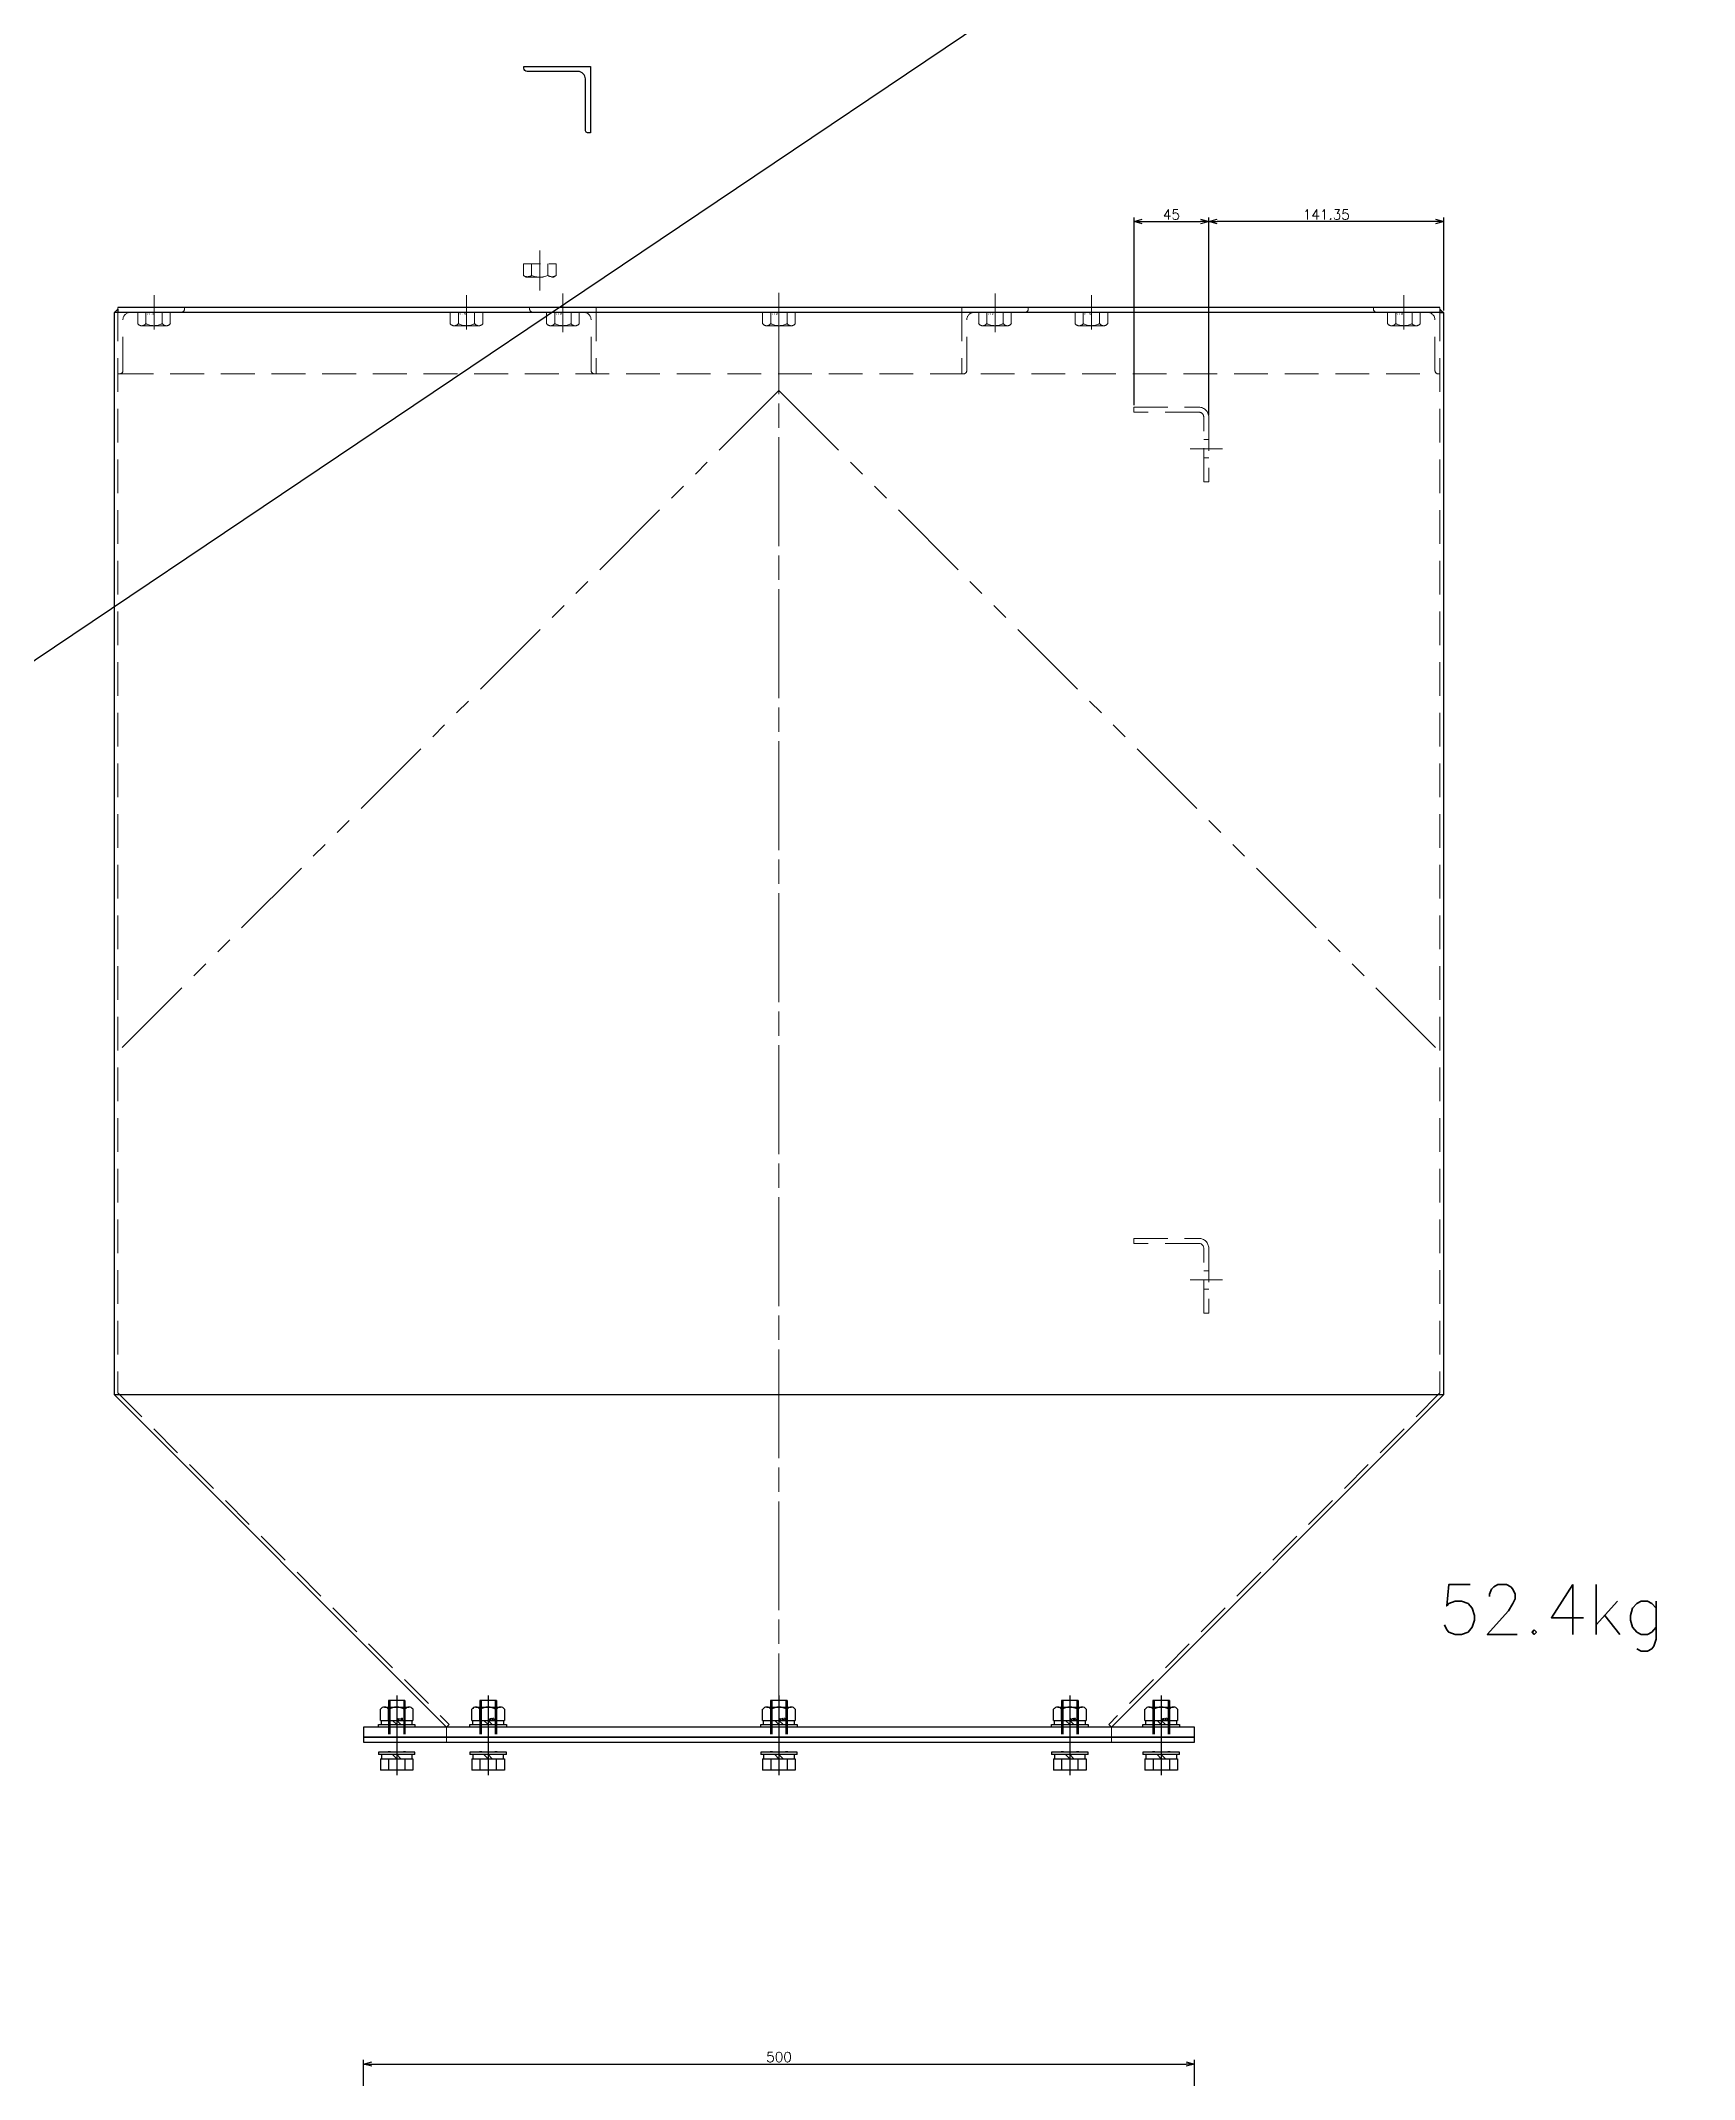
# Model space of a CAD drawing. Header units: millimetres. Extents: x 0 to 49006, y -7876 to 6995.
# Drawn here: x 11141 to 12136, y -3226 to -1999 of the extents above; entities that cross this region are included whole.
import ezdxf

# ---------------------------------------------------------------- set-up
doc = ezdxf.new("R2010")
doc.units = ezdxf.units.MM
doc.header["$LTSCALE"] = 3.2
doc.header["$PDMODE"] = 99
doc.header["$PDSIZE"] = 1
for name, pattern in [('CENTER2', [28.575, 19.05, -3.175, 3.175, -3.175]), ('HIDDEN', [9.525, 6.35, -3.175]), ('HIDDEN2', [4.7625, 3.175, -1.5875]), ('PHANTOM2', [31.75, 15.875, -3.175, 3.175, -3.175, 3.175, -3.175])]:
    doc.linetypes.add(name, pattern=pattern)
for name, color, linetype, lineweight in [('01_外形線', 7, 'Continuous', 25), ('03_かくれ線', 6, 'HIDDEN2', 13), ('04_HIDDEN', 2, 'HIDDEN', 13), ('04_中心線', 1, 'CENTER2', 9), ('05_CENTER', 4, 'CENTER2', 13), ('06_PHANTOM', 2, 'PHANTOM2', 13), ('08_DIM', 3, 'Continuous', 13)]:
    doc.layers.add(name, color=color, linetype=linetype, lineweight=lineweight)
doc.layers.add('10_DRAFT', color=8, linetype='Continuous', lineweight=0, plot=False)
doc.styles.add('KANJI0', font='txt.shx', dxfattribs={"width": 0.9, "height": 30, "bigfont": 'bigfont'})
doc.styles.add('KSS_TXT', font='txt.shx', dxfattribs={"bigfont": 'extfont2.shx'})
doc.styles.add('KSS_TXT_L', font='txt.shx', dxfattribs={"height": 36, "bigfont": 'extfont2.shx'})
doc.dimstyles.new('KSS_DIM', dxfattribs={"dimscale": 12, "dimtxt": 3, "dimasz": 2.5, "dimexe": 1.25, "dimexo": 0.625, "dimtad": 1, "dimdsep": 46, "dimtxsty": 'KSS_TXT', "dimblk": 'OPEN30', "dimcen": 0, "dimazin": 2, "dimtfac": 0.75, "dimtmove": 0, "dimatfit": 3, "dimldrblk": 'OPEN30', "dimfxl": 1.25, "dimtolj": 1, "dimarcsym": 0})

# ---------------------------------------------------------------- blocks, each defined once
blk = doc.blocks.new('_Open30')
at = {"color": 0, "linetype": 'ByBlock', "lineweight": -2}
for p, q in [((-1, 0.27), (0, 0)), ((0, 0), (-1, -0.27)), ((0, 0), (-1, 0))]:
    blk.add_line(p, q, dxfattribs=at)
blk = doc.blocks.new('*D589')
at = {"layer": '08_DIM', "color": 0, "lineweight": -2, "transparency": 16777216}
for p, q in [((11335.4, -3280.5), (11335.4, -3213.9)), ((11340.4, -3216.4), (11830.4, -3216.4)), ((11835.4, -3280.5), (11835.4, -3213.9))]:
    blk.add_line(p, q, dxfattribs=at)
at = {"layer": 'Defpoints', "color": 0, "transparency": 16777216}
for p in [(11835.4, -3216.4), (11335.4, -3281.7), (11835.4, -3281.7)]:
    blk.add_point(p, dxfattribs=at)
at = {"layer": '08_DIM', "color": 0, "lineweight": -2, "transparency": 16777216, "xscale": 5, "yscale": 5, "zscale": 5, "rotation": 180}
blk.add_blockref('_Open30', (11335.4, -3216.4), dxfattribs=at)
at = {"layer": '08_DIM', "color": 0, "lineweight": -2, "transparency": 16777216, "xscale": 5, "yscale": 5, "zscale": 5}
blk.add_blockref('_Open30', (11835.4, -3216.4), dxfattribs=at)
at = {"layer": '08_DIM', "color": 0, "transparency": 16777216, "insert": (11585.4, -3212.2), "char_height": 6, "attachment_point": 5, "style": 'KSS_TXT'}
blk.add_mtext('\\A1;500', dxfattribs=at)
blk = doc.blocks.new('M10Nu_1_1')
at = {"color": 0}
for p, q in [((-9.8, 0), (-9.8, 6.7)), ((-9.8, 0), (9.8, 0)), ((-7.4, 8), (7.4, 8)), ((-4.9, 0), (-4.9, 6.7)), ((4.9, 6.7), (4.9, 0)), ((9.8, 6.7), (9.8, 0))]:
    blk.add_line(p, q, dxfattribs=at)
at = {"color": 0, "linetype": 'CENTER2'}
blk.add_line((0, 8), (0, 0), dxfattribs=at)
at = {"color": 0}
for centre, radius, start, end in [((-7.4, 5.1), 2.94, 33.626, 146.374), ((0, -1.8), 9.8, 60, 120), ((7.4, 5.1), 2.94, 33.626, 146.374)]:
    blk.add_arc(centre, radius, start, end, dxfattribs=at)
at = {"layer": '10_DRAFT', "style": 'KANJI0', "width": 0.82}
blk.add_text('Ｍ１０', height=1.25, dxfattribs=at).set_placement((0.3, 0.1))
blk = doc.blocks.new('A$C6D2F3CDD_1_1')
at = {"color": 0}
for p, q in [((0, 0), (0, -40)), ((0, 0), (40, 0)), ((40, -1), (40, 0)), ((3, -38), (3, -7.5)), ((7.5, -3), (38, -3)), ((1, -40), (0, -40))]:
    blk.add_line(p, q, dxfattribs=at)
for centre, radius, start, end in [((7.5, -7.5), 4.5, 90, 180), ((38, -1), 2, 270, 0), ((1, -38), 2, 270, 0)]:
    blk.add_arc(centre, radius, start, end, dxfattribs=at)
blk = doc.blocks.new('A$C38CC7ED6_1_1')
at = {"color": 0}
for p, q in [((206, 400), (6, 200)), ((206, 400), (206, -400)), ((857, 400), (206, 400)), ((857, -400), (857, 400)), ((860, -397.7), (860, 397.7)), ((206, -400), (6, -200)), ((206, -400), (857, -400))]:
    blk.add_line(p, q, dxfattribs=at)
at = {"color": 3}
for points in [[(857, 397.7), (857, 399.7), (859, 397.7), (859, 397.7)], [(857, -397.7), (857, -399.7), (859, -397.7), (859, -397.7)]]:
    blk.add_lwpolyline(points, close=True, dxfattribs=at)
at = {"color": 0}
blk.add_lwpolyline([(0, 250), (0, -250), (6, -250), (6, 250)], close=True, dxfattribs=at)
at = {"layer": '04_HIDDEN'}
for p, q in [((207, 397.7), (7.6, 198.4)), ((860, 397.7), (207, 397.7)), ((820, 396.7), (820, -396.7)), ((6, 200), (0, 200)), ((0, 200), (6, 200)), ((6, 200), (7.6, 198.4)), ((6, -200), (0, -200)), ((0, -200), (6, -200)), ((6, -200), (7.6, -198.4)), ((207, -397.7), (7.6, -198.4)), ((297, -252.6), (297, -213.6)), ((300, -213.6), (297, -213.6)), ((300, -213.6), (300, -252.6)), ((797, -252.6), (797, -213.6)), ((800, -213.6), (797, -213.6)), ((800, -213.6), (800, -252.6)), ((255, -258.6), (255, -255.6)), ((255, -255.6), (294, -255.6)), ((269.5, -258.6), (269.5, -255.6)), ((280.5, -258.6), (280.5, -255.6)), ((755, -255.6), (794, -255.6)), ((755, -258.6), (755, -255.6)), ((769.5, -258.6), (769.5, -255.6)), ((780.5, -258.6), (780.5, -255.6)), ((294, -258.6), (255, -258.6)), ((794, -258.6), (755, -258.6)), ((860, -397.7), (207, -397.7))]:
    blk.add_line(p, q, dxfattribs=at)
for centre, radius in [((294, -252.6), 6), ((294, -252.6), 3), ((794, -252.6), 6), ((794, -252.6), 3)]:
    blk.add_arc(centre, radius, 270, 0, dxfattribs=at)
at = {"layer": '05_CENTER'}
for p, q in [((846.7, 376), (867.3, 376)), ((13.5, 230), (-7.7, 230)), ((846.7, 188), (867.3, 188)), ((13.5, 175), (-7.7, 175)), ((845.2, 130), (868.3, 130)), ((845.2, -130), (868.3, -130)), ((13.5, -175), (-7.7, -175)), ((846.7, -188), (867.3, -188)), ((13.5, -230), (-7.7, -230)), ((275, -247.4), (275, -266.8)), ((775, -247.4), (775, -266.8)), ((846.7, -376), (867.3, -376))]:
    blk.add_line(p, q, dxfattribs=at)
blk.add_lwpolyline([(868.8, 0), (-10.6, 0)], close=True, dxfattribs=at)
at = {"layer": '04_HIDDEN'}
for name, p, rotation in [('A$C6D2F3CDD_1_1', (860, 397.7), 270), ('M10Nu_1_1', (857, 376), 90), ('M10Nu_1_1', (857, 188), 90), ('M10Nu_1_1', (857, 0), 90), ('A$C6D2F3CDD_1_1', (860, -110), 270), ('M10Nu_1_1', (857, -188), 90), ('M10Nu_1_1', (857, -376), 90)]:
    blk.add_blockref(name, p, dxfattribs=dict(at, rotation=rotation))
at = {"layer": '04_HIDDEN', "xscale": -1, "rotation": 270}
for p in [(860, 110), (860, -397.7)]:
    blk.add_blockref('A$C6D2F3CDD_1_1', p, dxfattribs=at)
at = {"layer": '04_HIDDEN', "color": 9, "rotation": 90}
for p in [(857, 130), (857, -130)]:
    blk.add_blockref('M10Nu_1_1', p, dxfattribs=at)
blk = doc.blocks.new('A$C45B13965_1_1')
at = {"color": 3}
blk.add_lwpolyline([(-250, -3), (250, -3), (250, 0), (-250, 0)], close=True, dxfattribs=at)
at = {"layer": '04_HIDDEN', "color": 3}
for p, q in [((-200, 0), (-200, -3)), ((200, 0), (200, -3))]:
    blk.add_line(p, q, dxfattribs=at)
at = {"layer": '05_CENTER'}
for p, q in [((-230, 5.2), (-230, -8.4)), ((230, 5.2), (230, -8.4))]:
    blk.add_line(p, q, dxfattribs=at)
at = {"layer": '10_DRAFT'}
blk.add_line((0, 0), (0, -3), dxfattribs=at)
blk = doc.blocks.new('A$C1A3C2C0C_1_1_2_1')
at = {"color": 0, "linetype": 'CENTER2'}
blk.add_line((0, -34), (0, 14), dxfattribs=at)
at = {"color": 0}
for p, q in [((-11, 1.5), (11, 1.5)), ((-11, 1.5), (-11, 0)), ((-9.8, 11), (9.8, 11)), ((-9.8, 4), (-9.8, 11)), ((9.8, 4), (-9.8, 4)), ((-9.3, 4), (-9.3, 1.5)), ((-4.9, 4), (-4.9, 11)), ((0, 1.5), (-2.5, 4)), ((0, 4), (2.5, 1.5)), ((4.9, 4), (4.9, 11)), ((9.2, 1.5), (9.2, 4)), ((9.8, 4), (9.8, 11)), ((11, 0), (11, 1.5)), ((-11, 0), (11, 0))]:
    blk.add_line(p, q, dxfattribs=at)
at = {"color": 0, "linetype": 'HIDDEN'}
for p, q in [((-5, -31), (-5, 0)), ((-4.2, -31), (-4.2, 0)), ((4.2, -31), (4.2, 0)), ((5, -31), (5, 0)), ((-5, -31), (5, -31))]:
    blk.add_line(p, q, dxfattribs=at)
at = {"layer": '10_DRAFT', "style": 'KSS_TXT_L'}
blk.add_text('BT-M10x35L,SW,PW', height=0.3, dxfattribs=at).set_placement((5.1, 10.7))
blk = doc.blocks.new('M10Nza_1_1_2_1')
at = {"color": 0}
for p, q in [((-9.8, 4), (-9.8, 10.7)), ((-9.8, 4), (9.8, 4)), ((-9.2, 1.5), (-9.2, 4)), ((-7.3, 12), (7.4, 12)), ((-4.9, 4), (-4.9, 10.7)), ((0, 1.5), (-2.5, 4)), ((0, 4), (2.5, 1.5)), ((4.9, 10.7), (4.9, 4)), ((9.2, 4), (9.2, 1.5)), ((9.8, 10.7), (9.8, 4))]:
    blk.add_line(p, q, dxfattribs=at)
at = {"color": 0, "linetype": 'CENTER2'}
blk.add_line((0, 12), (0, 0), dxfattribs=at)
at = {"color": 0}
blk.add_lwpolyline([(-11, 1.5), (11, 1.5), (11, 0), (-11, 0)], close=True, dxfattribs=at)
for centre, radius, start, end in [((-7.3, 9.1), 2.94, 33.626, 146.374), ((0, 2.2), 9.8, 60, 120), ((7.4, 9.1), 2.94, 33.626, 146.374)]:
    blk.add_arc(centre, radius, start, end, dxfattribs=at)
at = {"layer": '10_DRAFT', "style": 'KSS_TXT'}
blk.add_text('M10', height=1.25, dxfattribs=at).set_placement((0.3, 4.1))
blk = doc.blocks.new('*D1546')
at = {"layer": '08_DIM', "color": 0, "lineweight": -2, "transparency": 16777216}
for p, q in [((11844, -2224.5), (11844, -2105.6)), ((11980.4, -2108.1), (11849, -2108.1)), ((11985.4, -2161.5), (11985.4, -2105.6))]:
    blk.add_line(p, q, dxfattribs=at)
at = {"layer": 'Defpoints', "color": 0, "transparency": 16777216}
for p in [(11844, -2108.1), (11985.4, -2162.7), (11844, -2225.7)]:
    blk.add_point(p, dxfattribs=at)
at = {"layer": '08_DIM', "color": 0, "lineweight": -2, "transparency": 16777216, "xscale": 5, "yscale": 5, "zscale": 5, "rotation": 180}
blk.add_blockref('_Open30', (11844, -2108.1), dxfattribs=at)
at = {"layer": '08_DIM', "color": 0, "lineweight": -2, "transparency": 16777216, "xscale": 5, "yscale": 5, "zscale": 5}
blk.add_blockref('_Open30', (11985.4, -2108.1), dxfattribs=at)
at = {"layer": '08_DIM', "color": 0, "transparency": 16777216, "insert": (11914.7, -2103.9), "char_height": 6, "attachment_point": 5, "style": 'KSS_TXT'}
blk.add_mtext('\\A1;141.35', dxfattribs=at)
blk = doc.blocks.new('*D1547')
at = {"layer": '08_DIM', "color": 0, "lineweight": -2, "transparency": 16777216}
for p, q in [((11799, -2218.5), (11799, -2105.6)), ((11804, -2108.1), (11839, -2108.1)), ((11844, -2224.5), (11844, -2105.6))]:
    blk.add_line(p, q, dxfattribs=at)
at = {"layer": 'Defpoints', "color": 0, "transparency": 16777216}
for p in [(11844, -2108.1), (11799, -2219.7), (11844, -2225.7)]:
    blk.add_point(p, dxfattribs=at)
at = {"layer": '08_DIM', "color": 0, "lineweight": -2, "transparency": 16777216, "xscale": 5, "yscale": 5, "zscale": 5, "rotation": 180}
blk.add_blockref('_Open30', (11799, -2108.1), dxfattribs=at)
at = {"layer": '08_DIM', "color": 0, "lineweight": -2, "transparency": 16777216, "xscale": 5, "yscale": 5, "zscale": 5}
blk.add_blockref('_Open30', (11844, -2108.1), dxfattribs=at)
at = {"layer": '08_DIM', "color": 0, "transparency": 16777216, "insert": (11821.5, -2103.9), "char_height": 6, "attachment_point": 5, "style": 'KSS_TXT'}
blk.add_mtext('\\A1;45', dxfattribs=at)

msp = doc.modelspace()

# ---------------------------------------------------------------- linework, layer by layer
at = {"color": 3}
msp.add_line((13194.633, -989.142), (10074.744, -3086.443), dxfattribs=at)
msp.add_line((11983.06, -2159.731), (11187.66, -2159.731))
at = {"layer": '01_外形線'}
msp.add_lwpolyline([(11471.874, -2054.822), (11470.874, -2054.822, -0.41421356), (11468.874, -2052.822), (11468.874, -2022.322, 0.41421356), (11464.374, -2017.822), (11433.874, -2017.822, -0.41421356), (11431.874, -2015.822), (11431.874, -2014.822), (11471.874, -2014.822)], format="xyb", close=True, dxfattribs=at)
at = {"layer": '03_かくれ線'}
for p, q in [((11385.36, -3013.731), (11385.36, -3019.731)), ((11785.36, -3013.731), (11785.36, -3019.731))]:
    msp.add_line(p, q, dxfattribs=at)
for points in [[(11431.66, -2133.524), (11451.289, -2133.524)], [(11431.66, -2133.524), (11431.66, -2140.62)], [(11436.567, -2133.524), (11436.567, -2140.62)], [(11446.382, -2133.524), (11446.382, -2140.62)], [(11451.289, -2133.524), (11451.289, -2140.62)], [(11431.66, -2140.62), (11433.224, -2141.524)], [(11433.224, -2141.524), (11449.724, -2141.524)], [(11451.289, -2140.62), (11449.724, -2141.524)]]:
    msp.add_lwpolyline(points, dxfattribs=at)
for points in [[(11431.66, -2140.62, 0.26794911), (11436.567, -2140.62)], [(11436.567, -2140.62, 0.18411176), (11446.382, -2140.62)], [(11446.382, -2140.62, 0.26794911), (11451.289, -2140.62)]]:
    msp.add_lwpolyline(points, format="xyb", dxfattribs=at)
at = {"layer": '04_中心線'}
msp.add_line((11585.36, -2994.731), (11585.36, -3042.731), dxfattribs=at)
msp.add_lwpolyline([(11441.474, -2149.524), (11441.474, -2125.524)], dxfattribs=at)
at = {"layer": '06_PHANTOM'}
for q in [(11187.66, -2607.431), (11983.06, -2607.431)]:
    msp.add_line((11585.36, -2209.731), q, dxfattribs=at)

# ---------------------------------------------------------------- block references
for name, p, rotation in [('A$C38CC7ED6_1_1', (11585.36, -3019.731), 90), ('A$C1A3C2C0C_1_1_2_1', (11355.36, -3028.731), 180), ('A$C1A3C2C0C_1_1_2_1', (11410.36, -3028.731), 180), ('A$C1A3C2C0C_1_1_2_1', (11585.36, -3028.731), 180), ('A$C1A3C2C0C_1_1_2_1', (11760.36, -3028.731), 180), ('A$C1A3C2C0C_1_1_2_1', (11815.36, -3028.731), 180)]:
    msp.add_blockref(name, p, dxfattribs=dict(rotation=rotation))
for name, p in [('M10Nza_1_1_2_1', (11355.36, -3013.731)), ('M10Nza_1_1_2_1', (11410.36, -3013.731)), ('M10Nza_1_1_2_1', (11585.36, -3013.731)), ('M10Nza_1_1_2_1', (11760.36, -3013.731)), ('M10Nza_1_1_2_1', (11815.36, -3013.731)), ('A$C45B13965_1_1', (11585.36, -3019.731))]:
    msp.add_blockref(name, p)

# ---------------------------------------------------------------- texts
at = {"color": 1, "style": 'KSS_TXT'}
msp.add_text('52.4kg', height=30, dxfattribs=at).set_placement((11981.973, -2957.991))

# ---------------------------------------------------------------- dimensions: what is measured, and where the dimension line sits
at = {"layer": '08_DIM', "color": 1}
dim = msp.add_linear_dim(base=(11844.01, -2108.107), p1=(11799.01, -2219.731), p2=(11844.01, -2225.731), angle=180, dimstyle='KSS_DIM', override={"dimscale": 2, "dimarcsym": 1}, dxfattribs=at)
dim.commit()
dim.dimension.update_dxf_attribs({"geometry": '*D1547', "text_midpoint": (11821.51, -2103.853)})
for base, p1, p2, picture, middle in [((11844.01, -2108.107), (11985.36, -2162.731), (11844.01, -2225.731), '*D1546', (11914.685, -2103.853)), ((11835.36, -3216.424), (11335.36, -3281.717), (11835.36, -3281.717), '*D589', (11585.36, -3212.17))]:
    dim = msp.add_linear_dim(base=base, p1=p1, p2=p2, dimstyle='KSS_DIM', override={"dimscale": 2, "dimarcsym": 1}, dxfattribs=at)
    dim.commit()
    dim.dimension.update_dxf_attribs({"geometry": picture, "text_midpoint": middle})

doc.saveas('drawing.dxf')
